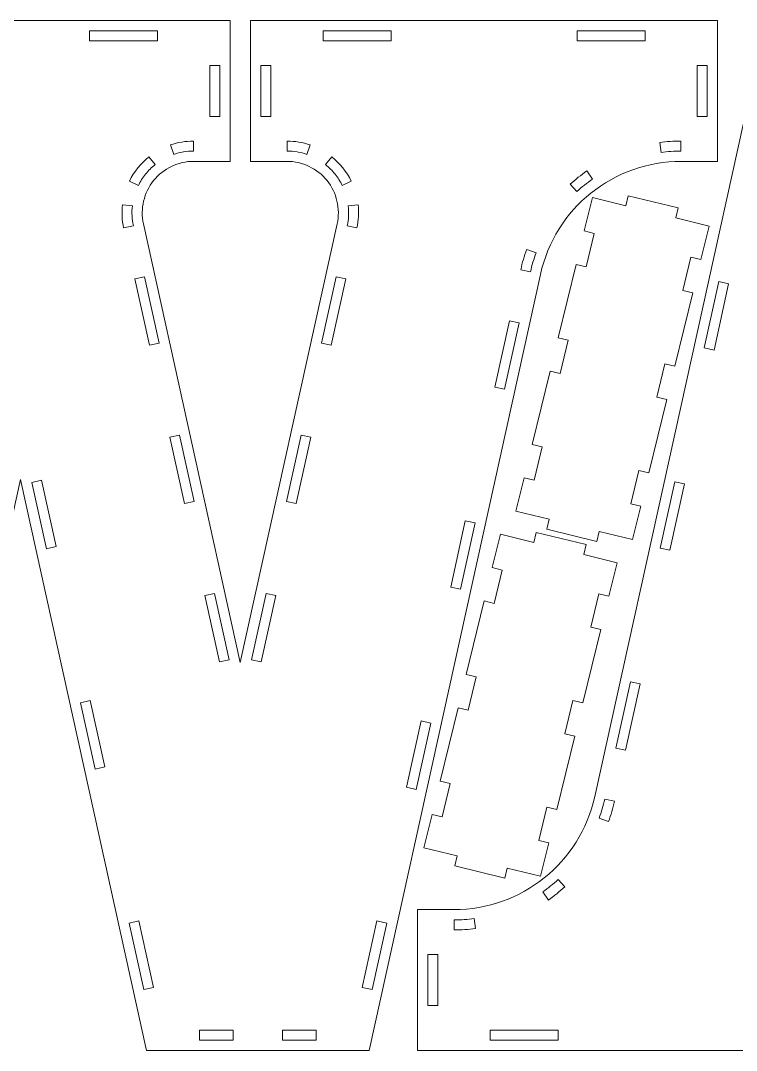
# Model space of a CAD drawing. Header units: millimetres. Extents: x -375 to 375, y -739 to 739.
# Drawn here: x -171.5 to 37, y -429.9 to -129.9 of the extents above; entities that cross this region are included whole.
import ezdxf

# ---------------------------------------------------------------- set-up
doc = ezdxf.new("R2010")
doc.units = ezdxf.units.MM
doc.header["$MEASUREMENT"] = 0
doc.layers.add('Camada 1', color=7, linetype='Continuous')

msp = doc.modelspace()

# ---------------------------------------------------------------- linework, layer by layer
at = {"layer": 'Camada 1', "color": 250, "lineweight": 20}
for points, knots in [([(-235.5279, -316.9664), (-235.5279, -316.9664), (-207.3209, -189.1781), (-207.3209, -189.1781), (-207.3209, -189.1781), (-206.3452, -184.7577), (-207.4393, -180.0799), (-210.2744, -176.5509), (-210.2744, -176.5509), (-213.1214, -173.0069), (-217.4222, -170.945), (-221.9682, -170.945), (-221.9682, -170.945), (-221.9682, -170.945), (-232.5279, -170.945), (-232.5279, -170.945), (-232.5279, -170.945), (-232.5279, -170.945), (-232.5279, -129.945), (-232.5279, -129.945), (-232.5279, -129.945), (-232.5279, -129.945), (-110.5281, -129.945), (-110.5281, -129.945), (-110.5281, -129.945), (-110.5281, -129.945), (-110.5281, -170.945), (-110.5281, -170.945), (-110.5281, -170.945), (-110.5281, -170.945), (-121.0878, -170.945), (-121.0878, -170.945), (-121.0878, -170.945), (-125.6337, -170.945), (-129.9346, -173.0067), (-132.7816, -176.5507), (-132.7816, -176.5507), (-135.6166, -180.0799), (-136.7109, -184.7576), (-135.7351, -189.1781), (-135.7351, -189.1781), (-135.7351, -189.1781), (-107.5281, -316.9664), (-107.5281, -316.9664), (-107.5281, -316.9664), (-107.5281, -316.9664), (-79.321, -189.1781), (-79.321, -189.1781), (-79.321, -189.1781), (-78.3453, -184.7577), (-79.4394, -180.0799), (-82.2745, -176.5509), (-82.2745, -176.5509), (-85.1215, -173.0069), (-89.4223, -170.945), (-93.9683, -170.945), (-93.9683, -170.945), (-93.9683, -170.945), (-104.5281, -170.945), (-104.5281, -170.945), (-104.5281, -170.945), (-104.5281, -170.945), (-104.5281, -129.945), (-104.5281, -129.945), (-104.5281, -129.945), (-104.5281, -129.945), (31.4718, -129.945), (31.4718, -129.945), (31.4718, -129.945), (31.4718, -129.945), (31.4718, -170.945), (31.4718, -170.945), (31.4718, -170.945), (31.4718, -170.945), (20.9121, -170.945), (20.9121, -170.945), (20.9121, -170.945), (1.2041, -170.945), (-15.8527, -184.6472), (-20.1006, -203.892), (-20.1006, -203.892), (-20.1006, -203.892), (-69.9977, -429.9447), (-69.9977, -429.9447), (-69.9977, -429.9447), (-69.9977, -429.9447), (-134.8176, -429.9447), (-134.8176, -429.9447), (-134.8176, -429.9447), (-134.8176, -429.9447), (-171.528, -263.6334), (-171.528, -263.6334), (-171.528, -263.6334), (-171.528, -263.6334), (-208.2384, -429.9447), (-208.2384, -429.9447), (-208.2384, -429.9447), (-208.2384, -429.9447), (-273.0583, -429.9447), (-273.0583, -429.9447), (-273.0583, -429.9447), (-273.0583, -429.9447), (-322.9555, -203.892), (-322.9555, -203.892), (-322.9555, -203.892), (-327.2034, -184.6473), (-344.2601, -170.945), (-363.9681, -170.945), (-363.9681, -170.945), (-363.9681, -170.945), (-374.5278, -170.945), (-374.5278, -170.945), (-374.5278, -170.945), (-374.5278, -170.945), (-374.5278, -129.945), (-374.5278, -129.945), (-374.5278, -129.945), (-374.5278, -129.945), (-238.5279, -129.945), (-238.5279, -129.945), (-238.5279, -129.945), (-238.5279, -129.945), (-238.5279, -170.945), (-238.5279, -170.945), (-238.5279, -170.945), (-238.5279, -170.945), (-249.0876, -170.945), (-249.0876, -170.945), (-249.0876, -170.945), (-253.6335, -170.945), (-257.9345, -173.0067), (-260.7815, -176.5507), (-260.7815, -176.5507), (-263.6165, -180.0799), (-264.7108, -184.7576), (-263.735, -189.1781), (-263.735, -189.1781), (-263.735, -189.1781), (-235.5279, -316.9664), (-235.5279, -316.9664)], [0, 0, 0, 0, 0.02777778, 0.02777778, 0.02777778, 0.02777778, 0.05555556, 0.05555556, 0.05555556, 0.05555556, 0.08333333, 0.08333333, 0.08333333, 0.08333333, 0.11111111, 0.11111111, 0.11111111, 0.11111111, 0.13888889, 0.13888889, 0.13888889, 0.13888889, 0.16666667, 0.16666667, 0.16666667, 0.16666667, 0.19444444, 0.19444444, 0.19444444, 0.19444444, 0.22222222, 0.22222222, 0.22222222, 0.22222222, 0.25, 0.25, 0.25, 0.25, 0.27777778, 0.27777778, 0.27777778, 0.27777778, 0.30555556, 0.30555556, 0.30555556, 0.30555556, 0.33333333, 0.33333333, 0.33333333, 0.33333333, 0.36111111, 0.36111111, 0.36111111, 0.36111111, 0.38888889, 0.38888889, 0.38888889, 0.38888889, 0.41666667, 0.41666667, 0.41666667, 0.41666667, 0.44444444, 0.44444444, 0.44444444, 0.44444444, 0.47222222, 0.47222222, 0.47222222, 0.47222222, 0.5, 0.5, 0.5, 0.5, 0.52777778, 0.52777778, 0.52777778, 0.52777778, 0.55555556, 0.55555556, 0.55555556, 0.55555556, 0.58333333, 0.58333333, 0.58333333, 0.58333333, 0.61111111, 0.61111111, 0.61111111, 0.61111111, 0.63888889, 0.63888889, 0.63888889, 0.63888889, 0.66666667, 0.66666667, 0.66666667, 0.66666667, 0.69444444, 0.69444444, 0.69444444, 0.69444444, 0.72222222, 0.72222222, 0.72222222, 0.72222222, 0.75, 0.75, 0.75, 0.75, 0.77777778, 0.77777778, 0.77777778, 0.77777778, 0.80555556, 0.80555556, 0.80555556, 0.80555556, 0.83333333, 0.83333333, 0.83333333, 0.83333333, 0.86111111, 0.86111111, 0.86111111, 0.86111111, 0.88888889, 0.88888889, 0.88888889, 0.88888889, 0.91666667, 0.91666667, 0.91666667, 0.91666667, 0.94444444, 0.94444444, 0.94444444, 0.94444444, 1, 1, 1, 1]), ([(211.1338, -242.9232), (211.1338, -242.9232), (182.9268, -370.7115), (182.9268, -370.7115), (182.9268, -370.7115), (181.9511, -375.1319), (183.0452, -379.8097), (185.8803, -383.3387), (185.8803, -383.3387), (188.7273, -386.8827), (193.0281, -388.9446), (197.5741, -388.9446), (197.5741, -388.9446), (197.5741, -388.9446), (208.1338, -388.9446), (208.1338, -388.9446), (208.1338, -388.9446), (208.1338, -388.9446), (208.1338, -429.9446), (208.1338, -429.9446), (208.1338, -429.9446), (208.1338, -429.9446), (86.134, -429.9446), (86.134, -429.9446), (86.134, -429.9446), (86.134, -429.9446), (86.134, -388.9446), (86.134, -388.9446), (86.134, -388.9446), (86.134, -388.9446), (96.6937, -388.9446), (96.6937, -388.9446), (96.6937, -388.9446), (101.2396, -388.9446), (105.5405, -386.8829), (108.3875, -383.3389), (108.3875, -383.3389), (111.2225, -379.8097), (112.3168, -375.132), (111.341, -370.7115), (111.341, -370.7115), (111.341, -370.7115), (83.134, -242.9232), (83.134, -242.9232), (83.134, -242.9232), (83.134, -242.9232), (54.9269, -370.7115), (54.9269, -370.7115), (54.9269, -370.7115), (53.9512, -375.1319), (55.0453, -379.8097), (57.8804, -383.3387), (57.8804, -383.3387), (60.7274, -386.8827), (65.0282, -388.9446), (69.5742, -388.9446), (69.5742, -388.9446), (69.5742, -388.9446), (80.134, -388.9446), (80.134, -388.9446), (80.134, -388.9446), (80.134, -388.9446), (80.134, -429.9446), (80.134, -429.9446), (80.134, -429.9446), (80.134, -429.9446), (-55.8659, -429.9446), (-55.8659, -429.9446), (-55.8659, -429.9446), (-55.8659, -429.9446), (-55.8659, -388.9446), (-55.8659, -388.9446), (-55.8659, -388.9446), (-55.8659, -388.9446), (-45.3062, -388.9446), (-45.3062, -388.9446), (-45.3062, -388.9446), (-25.5982, -388.9446), (-8.5414, -375.2424), (-4.2935, -355.9976), (-4.2935, -355.9976), (-4.2935, -355.9976), (45.6036, -129.9449), (45.6036, -129.9449), (45.6036, -129.9449), (45.6036, -129.9449), (110.4235, -129.9449), (110.4235, -129.9449), (110.4235, -129.9449), (110.4235, -129.9449), (147.1339, -296.2562), (147.1339, -296.2562), (147.1339, -296.2562), (147.1339, -296.2562), (183.8443, -129.9449), (183.8443, -129.9449), (183.8443, -129.9449), (183.8443, -129.9449), (248.6642, -129.9449), (248.6642, -129.9449), (248.6642, -129.9449), (248.6642, -129.9449), (298.5614, -355.9976), (298.5614, -355.9976), (298.5614, -355.9976), (302.8093, -375.2423), (319.866, -388.9446), (339.574, -388.9446), (339.574, -388.9446), (339.574, -388.9446), (350.1337, -388.9446), (350.1337, -388.9446), (350.1337, -388.9446), (350.1337, -388.9446), (350.1337, -429.9446), (350.1337, -429.9446), (350.1337, -429.9446), (350.1337, -429.9446), (214.1338, -429.9446), (214.1338, -429.9446), (214.1338, -429.9446), (214.1338, -429.9446), (214.1338, -388.9446), (214.1338, -388.9446), (214.1338, -388.9446), (214.1338, -388.9446), (224.6935, -388.9446), (224.6935, -388.9446), (224.6935, -388.9446), (229.2394, -388.9446), (233.5404, -386.8829), (236.3874, -383.3389), (236.3874, -383.3389), (239.2224, -379.8097), (240.3167, -375.132), (239.3409, -370.7115), (239.3409, -370.7115), (239.3409, -370.7115), (211.1338, -242.9232), (211.1338, -242.9232)], [0, 0, 0, 0, 0.02777778, 0.02777778, 0.02777778, 0.02777778, 0.05555556, 0.05555556, 0.05555556, 0.05555556, 0.08333333, 0.08333333, 0.08333333, 0.08333333, 0.11111111, 0.11111111, 0.11111111, 0.11111111, 0.13888889, 0.13888889, 0.13888889, 0.13888889, 0.16666667, 0.16666667, 0.16666667, 0.16666667, 0.19444444, 0.19444444, 0.19444444, 0.19444444, 0.22222222, 0.22222222, 0.22222222, 0.22222222, 0.25, 0.25, 0.25, 0.25, 0.27777778, 0.27777778, 0.27777778, 0.27777778, 0.30555556, 0.30555556, 0.30555556, 0.30555556, 0.33333333, 0.33333333, 0.33333333, 0.33333333, 0.36111111, 0.36111111, 0.36111111, 0.36111111, 0.38888889, 0.38888889, 0.38888889, 0.38888889, 0.41666667, 0.41666667, 0.41666667, 0.41666667, 0.44444444, 0.44444444, 0.44444444, 0.44444444, 0.47222222, 0.47222222, 0.47222222, 0.47222222, 0.5, 0.5, 0.5, 0.5, 0.52777778, 0.52777778, 0.52777778, 0.52777778, 0.55555556, 0.55555556, 0.55555556, 0.55555556, 0.58333333, 0.58333333, 0.58333333, 0.58333333, 0.61111111, 0.61111111, 0.61111111, 0.61111111, 0.63888889, 0.63888889, 0.63888889, 0.63888889, 0.66666667, 0.66666667, 0.66666667, 0.66666667, 0.69444444, 0.69444444, 0.69444444, 0.69444444, 0.72222222, 0.72222222, 0.72222222, 0.72222222, 0.75, 0.75, 0.75, 0.75, 0.77777778, 0.77777778, 0.77777778, 0.77777778, 0.80555556, 0.80555556, 0.80555556, 0.80555556, 0.83333333, 0.83333333, 0.83333333, 0.83333333, 0.86111111, 0.86111111, 0.86111111, 0.86111111, 0.88888889, 0.88888889, 0.88888889, 0.88888889, 0.91666667, 0.91666667, 0.91666667, 0.91666667, 0.94444444, 0.94444444, 0.94444444, 0.94444444, 1, 1, 1, 1]), ([(-151.428, -132.945), (-151.428, -132.945), (-151.428, -135.845), (-151.428, -135.845), (-151.428, -135.845), (-151.428, -135.845), (-131.628, -135.845), (-131.628, -135.845), (-131.628, -135.845), (-131.628, -135.845), (-131.628, -132.945), (-131.628, -132.945), (-131.628, -132.945), (-131.628, -132.945), (-151.428, -132.945), (-151.428, -132.945)], [0, 0, 0, 0, 0.2, 0.2, 0.2, 0.2, 0.4, 0.4, 0.4, 0.4, 0.6, 0.6, 0.6, 0.6, 1, 1, 1, 1]), ([(-83.4281, -132.945), (-83.4281, -132.945), (-83.4281, -135.845), (-83.4281, -135.845), (-83.4281, -135.845), (-83.4281, -135.845), (-63.6281, -135.845), (-63.6281, -135.845), (-63.6281, -135.845), (-63.6281, -135.845), (-63.6281, -132.945), (-63.6281, -132.945), (-63.6281, -132.945), (-63.6281, -132.945), (-83.4281, -132.945), (-83.4281, -132.945)], [0, 0, 0, 0, 0.2, 0.2, 0.2, 0.2, 0.4, 0.4, 0.4, 0.4, 0.6, 0.6, 0.6, 0.6, 1, 1, 1, 1]), ([(-9.4282, -132.945), (-9.4282, -132.945), (-9.4282, -135.845), (-9.4282, -135.845), (-9.4282, -135.845), (-9.4282, -135.845), (10.3718, -135.845), (10.3718, -135.845), (10.3718, -135.845), (10.3718, -135.845), (10.3718, -132.945), (10.3718, -132.945), (10.3718, -132.945), (10.3718, -132.945), (-9.4282, -132.945), (-9.4282, -132.945)], [0, 0, 0, 0, 0.2, 0.2, 0.2, 0.2, 0.4, 0.4, 0.4, 0.4, 0.6, 0.6, 0.6, 0.6, 1, 1, 1, 1]), ([(-113.5281, -143.045), (-113.5281, -143.045), (-116.4281, -143.045), (-116.4281, -143.045), (-116.4281, -143.045), (-116.4281, -143.045), (-116.4281, -157.845), (-116.4281, -157.845), (-116.4281, -157.845), (-116.4281, -157.845), (-113.5281, -157.845), (-113.5281, -157.845), (-113.5281, -157.845), (-113.5281, -157.845), (-113.5281, -143.045), (-113.5281, -143.045)], [0, 0, 0, 0, 0.2, 0.2, 0.2, 0.2, 0.4, 0.4, 0.4, 0.4, 0.6, 0.6, 0.6, 0.6, 1, 1, 1, 1]), ([(-101.5281, -157.845), (-101.5281, -157.845), (-98.6281, -157.845), (-98.6281, -157.845), (-98.6281, -157.845), (-98.6281, -157.845), (-98.6281, -143.045), (-98.6281, -143.045), (-98.6281, -143.045), (-98.6281, -143.045), (-101.5281, -143.045), (-101.5281, -143.045), (-101.5281, -143.045), (-101.5281, -143.045), (-101.5281, -157.845), (-101.5281, -157.845)], [0, 0, 0, 0, 0.2, 0.2, 0.2, 0.2, 0.4, 0.4, 0.4, 0.4, 0.6, 0.6, 0.6, 0.6, 1, 1, 1, 1]), ([(28.4718, -143.045), (28.4718, -143.045), (25.5718, -143.045), (25.5718, -143.045), (25.5718, -143.045), (25.5718, -143.045), (25.5718, -157.845), (25.5718, -157.845), (25.5718, -157.845), (25.5718, -157.845), (28.4718, -157.845), (28.4718, -157.845), (28.4718, -157.845), (28.4718, -157.845), (28.4718, -143.045), (28.4718, -143.045)], [0, 0, 0, 0, 0.2, 0.2, 0.2, 0.2, 0.4, 0.4, 0.4, 0.4, 0.6, 0.6, 0.6, 0.6, 1, 1, 1, 1]), ([(-121.1878, -167.9457), (-121.1878, -167.9457), (-121.1878, -165.0452), (-121.1878, -165.0452), (-121.1878, -165.0452), (-123.4579, -165.0561), (-125.7148, -165.4377), (-127.8624, -166.1735), (-127.8624, -166.1735), (-127.8624, -166.1735), (-126.9091, -168.9127), (-126.9091, -168.9127), (-126.9091, -168.9127), (-125.0871, -168.2899), (-123.1573, -167.9566), (-121.1878, -167.9457)], [0, 0, 0, 0, 0.2, 0.2, 0.2, 0.2, 0.4, 0.4, 0.4, 0.4, 0.6, 0.6, 0.6, 0.6, 1, 1, 1, 1]), ([(-88.147, -168.9127), (-88.147, -168.9127), (-87.1937, -166.1735), (-87.1937, -166.1735), (-87.1937, -166.1735), (-89.3413, -165.4377), (-91.5982, -165.0561), (-93.8684, -165.0452), (-93.8684, -165.0452), (-93.8684, -165.0452), (-93.8684, -167.9457), (-93.8684, -167.9457), (-93.8684, -167.9457), (-91.8989, -167.9566), (-89.9689, -168.2898), (-88.147, -168.9127)], [0, 0, 0, 0, 0.2, 0.2, 0.2, 0.2, 0.4, 0.4, 0.4, 0.4, 0.6, 0.6, 0.6, 0.6, 1, 1, 1, 1]), ([(20.8121, -167.9461), (20.8121, -167.9461), (20.8121, -165.0451), (20.8121, -165.0451), (20.8121, -165.0451), (18.7482, -165.0494), (16.685, -165.1872), (14.6388, -165.4576), (14.6388, -165.4576), (14.6388, -165.4576), (15.0243, -168.3296), (15.0243, -168.3296), (15.0243, -168.3296), (16.9232, -168.0802), (18.8554, -167.9504), (20.8121, -167.9461)], [0, 0, 0, 0, 0.2, 0.2, 0.2, 0.2, 0.4, 0.4, 0.4, 0.4, 0.6, 0.6, 0.6, 0.6, 1, 1, 1, 1]), ([(-132.3406, -171.8964), (-132.3406, -171.8964), (-134.1411, -169.6227), (-134.1411, -169.6227), (-134.1411, -169.6227), (-136.5377, -171.5393), (-138.4849, -173.9632), (-139.8399, -176.7166), (-139.8399, -176.7166), (-139.8399, -176.7166), (-137.2315, -177.9847), (-137.2315, -177.9847), (-137.2315, -177.9847), (-136.656, -176.8175), (-135.9508, -175.7056), (-135.1204, -174.6719), (-135.1204, -174.6719), (-134.29, -173.6382), (-133.3563, -172.7099), (-132.3406, -171.8964)], [0, 0, 0, 0, 0.16666667, 0.16666667, 0.16666667, 0.16666667, 0.33333333, 0.33333333, 0.33333333, 0.33333333, 0.5, 0.5, 0.5, 0.5, 0.66666667, 0.66666667, 0.66666667, 0.66666667, 1, 1, 1, 1]), ([(-77.8246, -177.9847), (-77.8246, -177.9847), (-75.2162, -176.7166), (-75.2162, -176.7166), (-75.2162, -176.7166), (-76.5712, -173.9632), (-78.5184, -171.5393), (-80.915, -169.6227), (-80.915, -169.6227), (-80.915, -169.6227), (-82.7156, -171.8964), (-82.7156, -171.8964), (-82.7156, -171.8964), (-81.6999, -172.7099), (-80.7661, -173.6383), (-79.9357, -174.672), (-79.9357, -174.672), (-79.1053, -175.7057), (-78.4001, -176.8175), (-77.8246, -177.9847)], [0, 0, 0, 0, 0.16666667, 0.16666667, 0.16666667, 0.16666667, 0.33333333, 0.33333333, 0.33333333, 0.33333333, 0.5, 0.5, 0.5, 0.5, 0.66666667, 0.66666667, 0.66666667, 0.66666667, 1, 1, 1, 1]), ([(-4.9506, -176.1202), (-4.9506, -176.1202), (-6.6124, -173.7428), (-6.6124, -173.7428), (-6.6124, -173.7428), (-8.3015, -174.9289), (-9.9136, -176.2239), (-11.4358, -177.6177), (-11.4358, -177.6177), (-11.4358, -177.6177), (-9.4725, -179.7528), (-9.4725, -179.7528), (-9.4725, -179.7528), (-8.0446, -178.4464), (-6.5341, -177.2328), (-4.9506, -176.1202)], [0, 0, 0, 0, 0.2, 0.2, 0.2, 0.2, 0.4, 0.4, 0.4, 0.4, 0.6, 0.6, 0.6, 0.6, 1, 1, 1, 1]), ([(29.0355, -189.8144), (29.0355, -189.8144), (19.3204, -187.4444), (19.3204, -187.4444), (19.3204, -187.4444), (19.3204, -187.4444), (20.0314, -184.5299), (20.0314, -184.5299), (20.0314, -184.5299), (20.0314, -184.5299), (5.4588, -180.975), (5.4588, -180.975), (5.4588, -180.975), (5.4588, -180.975), (4.7478, -183.8895), (4.7478, -183.8895), (4.7478, -183.8895), (4.7478, -183.8895), (-4.9673, -181.5195), (-4.9673, -181.5195), (-4.9673, -181.5195), (-4.9673, -181.5195), (-7.3373, -191.2346), (-7.3373, -191.2346), (-7.3373, -191.2346), (-7.3373, -191.2346), (-4.4228, -191.9456), (-4.4228, -191.9456), (-4.4228, -191.9456), (-4.4228, -191.9456), (-6.7927, -201.6607), (-6.7927, -201.6607), (-6.7927, -201.6607), (-6.7927, -201.6607), (-9.7072, -200.9498), (-9.7072, -200.9498), (-9.7072, -200.9498), (-9.7072, -200.9498), (-14.9211, -222.323), (-14.9211, -222.323), (-14.9211, -222.323), (-14.9211, -222.323), (-12.0066, -223.034), (-12.0066, -223.034), (-12.0066, -223.034), (-12.0066, -223.034), (-14.3765, -232.7491), (-14.3765, -232.7491), (-14.3765, -232.7491), (-14.3765, -232.7491), (-17.2911, -232.0381), (-17.2911, -232.0381), (-17.2911, -232.0381), (-17.2911, -232.0381), (-22.505, -253.4113), (-22.505, -253.4113), (-22.505, -253.4113), (-22.505, -253.4113), (-19.5904, -254.1223), (-19.5904, -254.1223), (-19.5904, -254.1223), (-19.5904, -254.1223), (-21.9604, -263.8374), (-21.9604, -263.8374), (-21.9604, -263.8374), (-21.9604, -263.8374), (-24.8749, -263.1264), (-24.8749, -263.1264), (-24.8749, -263.1264), (-24.8749, -263.1264), (-27.2449, -272.8416), (-27.2449, -272.8416), (-27.2449, -272.8416), (-27.2449, -272.8416), (-17.5298, -275.2115), (-17.5298, -275.2115), (-17.5298, -275.2115), (-17.5298, -275.2115), (-18.2407, -278.126), (-18.2407, -278.126), (-18.2407, -278.126), (-18.2407, -278.126), (-3.6681, -281.681), (-3.6681, -281.681), (-3.6681, -281.681), (-3.6681, -281.681), (-2.9571, -278.7664), (-2.9571, -278.7664), (-2.9571, -278.7664), (-2.9571, -278.7664), (6.758, -281.1364), (6.758, -281.1364), (6.758, -281.1364), (6.758, -281.1364), (9.128, -271.4213), (9.128, -271.4213), (9.128, -271.4213), (9.128, -271.4213), (6.2134, -270.7103), (6.2134, -270.7103), (6.2134, -270.7103), (6.2134, -270.7103), (8.5834, -260.9952), (8.5834, -260.9952), (8.5834, -260.9952), (8.5834, -260.9952), (11.4979, -261.7062), (11.4979, -261.7062), (11.4979, -261.7062), (11.4979, -261.7062), (16.7118, -240.3329), (16.7118, -240.3329), (16.7118, -240.3329), (16.7118, -240.3329), (13.7973, -239.6219), (13.7973, -239.6219), (13.7973, -239.6219), (13.7973, -239.6219), (16.1672, -229.9068), (16.1672, -229.9068), (16.1672, -229.9068), (16.1672, -229.9068), (19.0818, -230.6178), (19.0818, -230.6178), (19.0818, -230.6178), (19.0818, -230.6178), (24.2956, -209.2446), (24.2956, -209.2446), (24.2956, -209.2446), (24.2956, -209.2446), (21.3811, -208.5336), (21.3811, -208.5336), (21.3811, -208.5336), (21.3811, -208.5336), (23.7511, -198.8185), (23.7511, -198.8185), (23.7511, -198.8185), (23.7511, -198.8185), (26.6656, -199.5295), (26.6656, -199.5295), (26.6656, -199.5295), (26.6656, -199.5295), (29.0355, -189.8144), (29.0355, -189.8144)], [0, 0, 0, 0, 0.02702703, 0.02702703, 0.02702703, 0.02702703, 0.05405405, 0.05405405, 0.05405405, 0.05405405, 0.08108108, 0.08108108, 0.08108108, 0.08108108, 0.10810811, 0.10810811, 0.10810811, 0.10810811, 0.13513514, 0.13513514, 0.13513514, 0.13513514, 0.16216216, 0.16216216, 0.16216216, 0.16216216, 0.18918919, 0.18918919, 0.18918919, 0.18918919, 0.21621622, 0.21621622, 0.21621622, 0.21621622, 0.24324324, 0.24324324, 0.24324324, 0.24324324, 0.27027027, 0.27027027, 0.27027027, 0.27027027, 0.2972973, 0.2972973, 0.2972973, 0.2972973, 0.32432432, 0.32432432, 0.32432432, 0.32432432, 0.35135135, 0.35135135, 0.35135135, 0.35135135, 0.37837838, 0.37837838, 0.37837838, 0.37837838, 0.40540541, 0.40540541, 0.40540541, 0.40540541, 0.43243243, 0.43243243, 0.43243243, 0.43243243, 0.45945946, 0.45945946, 0.45945946, 0.45945946, 0.48648649, 0.48648649, 0.48648649, 0.48648649, 0.51351351, 0.51351351, 0.51351351, 0.51351351, 0.54054054, 0.54054054, 0.54054054, 0.54054054, 0.56756757, 0.56756757, 0.56756757, 0.56756757, 0.59459459, 0.59459459, 0.59459459, 0.59459459, 0.62162162, 0.62162162, 0.62162162, 0.62162162, 0.64864865, 0.64864865, 0.64864865, 0.64864865, 0.67567568, 0.67567568, 0.67567568, 0.67567568, 0.7027027, 0.7027027, 0.7027027, 0.7027027, 0.72972973, 0.72972973, 0.72972973, 0.72972973, 0.75675676, 0.75675676, 0.75675676, 0.75675676, 0.78378378, 0.78378378, 0.78378378, 0.78378378, 0.81081081, 0.81081081, 0.81081081, 0.81081081, 0.83783784, 0.83783784, 0.83783784, 0.83783784, 0.86486486, 0.86486486, 0.86486486, 0.86486486, 0.89189189, 0.89189189, 0.89189189, 0.89189189, 0.91891892, 0.91891892, 0.91891892, 0.91891892, 0.94594595, 0.94594595, 0.94594595, 0.94594595, 1, 1, 1, 1]), ([(-138.9743, -183.9314), (-138.9743, -183.9314), (-141.8547, -183.5911), (-141.8547, -183.5911), (-141.8547, -183.5911), (-142.1099, -185.8438), (-141.9957, -188.1359), (-141.5177, -190.352), (-141.5177, -190.352), (-141.5177, -190.352), (-138.6855, -189.7269), (-138.6855, -189.7269), (-138.6855, -189.7269), (-139.0993, -187.8013), (-139.1899, -185.8448), (-138.9743, -183.9314)], [0, 0, 0, 0, 0.2, 0.2, 0.2, 0.2, 0.4, 0.4, 0.4, 0.4, 0.6, 0.6, 0.6, 0.6, 1, 1, 1, 1]), ([(-76.3706, -189.7269), (-76.3706, -189.7269), (-73.5384, -190.352), (-73.5384, -190.352), (-73.5384, -190.352), (-73.0604, -188.1359), (-72.9462, -185.8439), (-73.2014, -183.5912), (-73.2014, -183.5912), (-73.2014, -183.5912), (-76.0817, -183.9314), (-76.0817, -183.9314), (-76.0817, -183.9314), (-75.8663, -185.8449), (-75.9567, -187.8013), (-76.3706, -189.7269)], [0, 0, 0, 0, 0.2, 0.2, 0.2, 0.2, 0.4, 0.4, 0.4, 0.4, 0.6, 0.6, 0.6, 0.6, 1, 1, 1, 1]), ([(-21.3854, -197.5789), (-21.3854, -197.5789), (-24.1068, -196.5834), (-24.1068, -196.5834), (-24.1068, -196.5834), (-24.8118, -198.5232), (-25.3912, -200.5082), (-25.8403, -202.5227), (-25.8403, -202.5227), (-25.8403, -202.5227), (-23.0075, -203.148), (-23.0075, -203.148), (-23.0075, -203.148), (-22.5816, -201.2382), (-22.0384, -199.3793), (-21.3854, -197.5789)], [0, 0, 0, 0, 0.2, 0.2, 0.2, 0.2, 0.4, 0.4, 0.4, 0.4, 0.6, 0.6, 0.6, 0.6, 1, 1, 1, 1]), ([(-135.4099, -204.5698), (-135.4099, -204.5698), (-138.2417, -205.1948), (-138.2417, -205.1948), (-138.2417, -205.1948), (-138.2417, -205.1948), (-133.9739, -224.5294), (-133.9739, -224.5294), (-133.9739, -224.5294), (-133.9739, -224.5294), (-131.1421, -223.9044), (-131.1421, -223.9044), (-131.1421, -223.9044), (-131.1421, -223.9044), (-135.4099, -204.5698), (-135.4099, -204.5698)], [0, 0, 0, 0, 0.2, 0.2, 0.2, 0.2, 0.4, 0.4, 0.4, 0.4, 0.6, 0.6, 0.6, 0.6, 1, 1, 1, 1]), ([(-83.914, -223.9044), (-83.914, -223.9044), (-81.0822, -224.5294), (-81.0822, -224.5294), (-81.0822, -224.5294), (-81.0822, -224.5294), (-76.8144, -205.1948), (-76.8144, -205.1948), (-76.8144, -205.1948), (-76.8144, -205.1948), (-79.6462, -204.5698), (-79.6462, -204.5698), (-79.6462, -204.5698), (-79.6462, -204.5698), (-83.914, -223.9044), (-83.914, -223.9044)], [0, 0, 0, 0, 0.2, 0.2, 0.2, 0.2, 0.4, 0.4, 0.4, 0.4, 0.6, 0.6, 0.6, 0.6, 1, 1, 1, 1]), ([(27.6243, -225.316), (27.6243, -225.316), (30.4561, -225.9411), (30.4561, -225.9411), (30.4561, -225.9411), (30.4561, -225.9411), (34.7239, -206.6065), (34.7239, -206.6065), (34.7239, -206.6065), (34.7239, -206.6065), (31.8921, -205.9815), (31.8921, -205.9815), (31.8921, -205.9815), (31.8921, -205.9815), (27.6243, -225.316), (27.6243, -225.316)], [0, 0, 0, 0, 0.2, 0.2, 0.2, 0.2, 0.4, 0.4, 0.4, 0.4, 0.6, 0.6, 0.6, 0.6, 1, 1, 1, 1]), ([(-26.2848, -217.9904), (-26.2848, -217.9904), (-29.1165, -217.3654), (-29.1165, -217.3654), (-29.1165, -217.3654), (-29.1165, -217.3654), (-33.3843, -236.7), (-33.3843, -236.7), (-33.3843, -236.7), (-33.3843, -236.7), (-30.5526, -237.325), (-30.5526, -237.325), (-30.5526, -237.325), (-30.5526, -237.325), (-26.2848, -217.9904), (-26.2848, -217.9904)], [0, 0, 0, 0, 0.2, 0.2, 0.2, 0.2, 0.4, 0.4, 0.4, 0.4, 0.6, 0.6, 0.6, 0.6, 1, 1, 1, 1]), ([(-125.2302, -250.6875), (-125.2302, -250.6875), (-128.062, -251.3125), (-128.062, -251.3125), (-128.062, -251.3125), (-128.062, -251.3125), (-123.7943, -270.6471), (-123.7943, -270.6471), (-123.7943, -270.6471), (-123.7943, -270.6471), (-120.9625, -270.0221), (-120.9625, -270.0221), (-120.9625, -270.0221), (-120.9625, -270.0221), (-125.2302, -250.6875), (-125.2302, -250.6875)], [0, 0, 0, 0, 0.2, 0.2, 0.2, 0.2, 0.4, 0.4, 0.4, 0.4, 0.6, 0.6, 0.6, 0.6, 1, 1, 1, 1]), ([(-94.0937, -270.0221), (-94.0937, -270.0221), (-91.2619, -270.6471), (-91.2619, -270.6471), (-91.2619, -270.6471), (-91.2619, -270.6471), (-86.9941, -251.3125), (-86.9941, -251.3125), (-86.9941, -251.3125), (-86.9941, -251.3125), (-89.8259, -250.6875), (-89.8259, -250.6875), (-89.8259, -250.6875), (-89.8259, -250.6875), (-94.0937, -270.0221), (-94.0937, -270.0221)], [0, 0, 0, 0, 0.2, 0.2, 0.2, 0.2, 0.4, 0.4, 0.4, 0.4, 0.6, 0.6, 0.6, 0.6, 1, 1, 1, 1]), ([(-164.0055, -283.7947), (-164.0055, -283.7947), (-161.1737, -283.1697), (-161.1737, -283.1697), (-161.1737, -283.1697), (-161.1737, -283.1697), (-165.4415, -263.8352), (-165.4415, -263.8352), (-165.4415, -263.8352), (-165.4415, -263.8352), (-168.2733, -264.4603), (-168.2733, -264.4603), (-168.2733, -264.4603), (-168.2733, -264.4603), (-164.0055, -283.7947), (-164.0055, -283.7947)], [0, 0, 0, 0, 0.2, 0.2, 0.2, 0.2, 0.4, 0.4, 0.4, 0.4, 0.6, 0.6, 0.6, 0.6, 1, 1, 1, 1]), ([(14.7575, -283.6076), (14.7575, -283.6076), (17.5893, -284.2326), (17.5893, -284.2326), (17.5893, -284.2326), (17.5893, -284.2326), (21.8571, -264.8981), (21.8571, -264.8981), (21.8571, -264.8981), (21.8571, -264.8981), (19.0253, -264.2731), (19.0253, -264.2731), (19.0253, -264.2731), (19.0253, -264.2731), (14.7575, -283.6076), (14.7575, -283.6076)], [0, 0, 0, 0, 0.2, 0.2, 0.2, 0.2, 0.4, 0.4, 0.4, 0.4, 0.6, 0.6, 0.6, 0.6, 1, 1, 1, 1]), ([(-39.1516, -276.282), (-39.1516, -276.282), (-41.9834, -275.657), (-41.9834, -275.657), (-41.9834, -275.657), (-41.9834, -275.657), (-46.2512, -294.9915), (-46.2512, -294.9915), (-46.2512, -294.9915), (-46.2512, -294.9915), (-43.4194, -295.6165), (-43.4194, -295.6165), (-43.4194, -295.6165), (-43.4194, -295.6165), (-39.1516, -276.282), (-39.1516, -276.282)], [0, 0, 0, 0, 0.2, 0.2, 0.2, 0.2, 0.4, 0.4, 0.4, 0.4, 0.6, 0.6, 0.6, 0.6, 1, 1, 1, 1]), ([(2.2244, -287.8866), (2.2244, -287.8866), (-7.4907, -285.5166), (-7.4907, -285.5166), (-7.4907, -285.5166), (-7.4907, -285.5166), (-6.7797, -282.6021), (-6.7797, -282.6021), (-6.7797, -282.6021), (-6.7797, -282.6021), (-21.3523, -279.0472), (-21.3523, -279.0472), (-21.3523, -279.0472), (-21.3523, -279.0472), (-22.0633, -281.9617), (-22.0633, -281.9617), (-22.0633, -281.9617), (-22.0633, -281.9617), (-31.7784, -279.5917), (-31.7784, -279.5917), (-31.7784, -279.5917), (-31.7784, -279.5917), (-34.1484, -289.3068), (-34.1484, -289.3068), (-34.1484, -289.3068), (-34.1484, -289.3068), (-31.2339, -290.0178), (-31.2339, -290.0178), (-31.2339, -290.0178), (-31.2339, -290.0178), (-33.6038, -299.7329), (-33.6038, -299.7329), (-33.6038, -299.7329), (-33.6038, -299.7329), (-36.5183, -299.022), (-36.5183, -299.022), (-36.5183, -299.022), (-36.5183, -299.022), (-41.7322, -320.3952), (-41.7322, -320.3952), (-41.7322, -320.3952), (-41.7322, -320.3952), (-38.8177, -321.1062), (-38.8177, -321.1062), (-38.8177, -321.1062), (-38.8177, -321.1062), (-41.1876, -330.8213), (-41.1876, -330.8213), (-41.1876, -330.8213), (-41.1876, -330.8213), (-44.1022, -330.1103), (-44.1022, -330.1103), (-44.1022, -330.1103), (-44.1022, -330.1103), (-49.3161, -351.4835), (-49.3161, -351.4835), (-49.3161, -351.4835), (-49.3161, -351.4835), (-46.4015, -352.1945), (-46.4015, -352.1945), (-46.4015, -352.1945), (-46.4015, -352.1945), (-48.7715, -361.9096), (-48.7715, -361.9096), (-48.7715, -361.9096), (-48.7715, -361.9096), (-51.686, -361.1986), (-51.686, -361.1986), (-51.686, -361.1986), (-51.686, -361.1986), (-54.056, -370.9138), (-54.056, -370.9138), (-54.056, -370.9138), (-54.056, -370.9138), (-44.3409, -373.2837), (-44.3409, -373.2837), (-44.3409, -373.2837), (-44.3409, -373.2837), (-45.0518, -376.1982), (-45.0518, -376.1982), (-45.0518, -376.1982), (-45.0518, -376.1982), (-30.4792, -379.7532), (-30.4792, -379.7532), (-30.4792, -379.7532), (-30.4792, -379.7532), (-29.7682, -376.8386), (-29.7682, -376.8386), (-29.7682, -376.8386), (-29.7682, -376.8386), (-20.0531, -379.2086), (-20.0531, -379.2086), (-20.0531, -379.2086), (-20.0531, -379.2086), (-17.6831, -369.4935), (-17.6831, -369.4935), (-17.6831, -369.4935), (-17.6831, -369.4935), (-20.5977, -368.7825), (-20.5977, -368.7825), (-20.5977, -368.7825), (-20.5977, -368.7825), (-18.2277, -359.0674), (-18.2277, -359.0674), (-18.2277, -359.0674), (-18.2277, -359.0674), (-15.3132, -359.7784), (-15.3132, -359.7784), (-15.3132, -359.7784), (-15.3132, -359.7784), (-10.0993, -338.4051), (-10.0993, -338.4051), (-10.0993, -338.4051), (-10.0993, -338.4051), (-13.0138, -337.6941), (-13.0138, -337.6941), (-13.0138, -337.6941), (-13.0138, -337.6941), (-10.6439, -327.979), (-10.6439, -327.979), (-10.6439, -327.979), (-10.6439, -327.979), (-7.7293, -328.69), (-7.7293, -328.69), (-7.7293, -328.69), (-7.7293, -328.69), (-2.5155, -307.3168), (-2.5155, -307.3168), (-2.5155, -307.3168), (-2.5155, -307.3168), (-5.43, -306.6058), (-5.43, -306.6058), (-5.43, -306.6058), (-5.43, -306.6058), (-3.06, -296.8907), (-3.06, -296.8907), (-3.06, -296.8907), (-3.06, -296.8907), (-0.1455, -297.6017), (-0.1455, -297.6017), (-0.1455, -297.6017), (-0.1455, -297.6017), (2.2244, -287.8866), (2.2244, -287.8866)], [0, 0, 0, 0, 0.02702703, 0.02702703, 0.02702703, 0.02702703, 0.05405405, 0.05405405, 0.05405405, 0.05405405, 0.08108108, 0.08108108, 0.08108108, 0.08108108, 0.10810811, 0.10810811, 0.10810811, 0.10810811, 0.13513514, 0.13513514, 0.13513514, 0.13513514, 0.16216216, 0.16216216, 0.16216216, 0.16216216, 0.18918919, 0.18918919, 0.18918919, 0.18918919, 0.21621622, 0.21621622, 0.21621622, 0.21621622, 0.24324324, 0.24324324, 0.24324324, 0.24324324, 0.27027027, 0.27027027, 0.27027027, 0.27027027, 0.2972973, 0.2972973, 0.2972973, 0.2972973, 0.32432432, 0.32432432, 0.32432432, 0.32432432, 0.35135135, 0.35135135, 0.35135135, 0.35135135, 0.37837838, 0.37837838, 0.37837838, 0.37837838, 0.40540541, 0.40540541, 0.40540541, 0.40540541, 0.43243243, 0.43243243, 0.43243243, 0.43243243, 0.45945946, 0.45945946, 0.45945946, 0.45945946, 0.48648649, 0.48648649, 0.48648649, 0.48648649, 0.51351351, 0.51351351, 0.51351351, 0.51351351, 0.54054054, 0.54054054, 0.54054054, 0.54054054, 0.56756757, 0.56756757, 0.56756757, 0.56756757, 0.59459459, 0.59459459, 0.59459459, 0.59459459, 0.62162162, 0.62162162, 0.62162162, 0.62162162, 0.64864865, 0.64864865, 0.64864865, 0.64864865, 0.67567568, 0.67567568, 0.67567568, 0.67567568, 0.7027027, 0.7027027, 0.7027027, 0.7027027, 0.72972973, 0.72972973, 0.72972973, 0.72972973, 0.75675676, 0.75675676, 0.75675676, 0.75675676, 0.78378378, 0.78378378, 0.78378378, 0.78378378, 0.81081081, 0.81081081, 0.81081081, 0.81081081, 0.83783784, 0.83783784, 0.83783784, 0.83783784, 0.86486486, 0.86486486, 0.86486486, 0.86486486, 0.89189189, 0.89189189, 0.89189189, 0.89189189, 0.91891892, 0.91891892, 0.91891892, 0.91891892, 0.94594595, 0.94594595, 0.94594595, 0.94594595, 1, 1, 1, 1]), ([(-115.0506, -296.8051), (-115.0506, -296.8051), (-117.8824, -297.4301), (-117.8824, -297.4301), (-117.8824, -297.4301), (-117.8824, -297.4301), (-113.6146, -316.7647), (-113.6146, -316.7647), (-113.6146, -316.7647), (-113.6146, -316.7647), (-110.7828, -316.1396), (-110.7828, -316.1396), (-110.7828, -316.1396), (-110.7828, -316.1396), (-115.0506, -296.8051), (-115.0506, -296.8051)], [0, 0, 0, 0, 0.2, 0.2, 0.2, 0.2, 0.4, 0.4, 0.4, 0.4, 0.6, 0.6, 0.6, 0.6, 1, 1, 1, 1]), ([(-104.2734, -316.1396), (-104.2734, -316.1396), (-101.4416, -316.7647), (-101.4416, -316.7647), (-101.4416, -316.7647), (-101.4416, -316.7647), (-97.1738, -297.4301), (-97.1738, -297.4301), (-97.1738, -297.4301), (-97.1738, -297.4301), (-100.0056, -296.8051), (-100.0056, -296.8051), (-100.0056, -296.8051), (-100.0056, -296.8051), (-104.2734, -316.1396), (-104.2734, -316.1396)], [0, 0, 0, 0, 0.2, 0.2, 0.2, 0.2, 0.4, 0.4, 0.4, 0.4, 0.6, 0.6, 0.6, 0.6, 1, 1, 1, 1]), ([(1.8907, -341.8992), (1.8907, -341.8992), (4.7224, -342.5242), (4.7224, -342.5242), (4.7224, -342.5242), (4.7224, -342.5242), (8.9902, -323.1896), (8.9902, -323.1896), (8.9902, -323.1896), (8.9902, -323.1896), (6.1585, -322.5646), (6.1585, -322.5646), (6.1585, -322.5646), (6.1585, -322.5646), (1.8907, -341.8992), (1.8907, -341.8992)], [0, 0, 0, 0, 0.2, 0.2, 0.2, 0.2, 0.4, 0.4, 0.4, 0.4, 0.6, 0.6, 0.6, 0.6, 1, 1, 1, 1]), ([(-149.8339, -347.9972), (-149.8339, -347.9972), (-147.0021, -347.3722), (-147.0021, -347.3722), (-147.0021, -347.3722), (-147.0021, -347.3722), (-151.2699, -328.0376), (-151.2699, -328.0376), (-151.2699, -328.0376), (-151.2699, -328.0376), (-154.1017, -328.6626), (-154.1017, -328.6626), (-154.1017, -328.6626), (-154.1017, -328.6626), (-149.8339, -347.9972), (-149.8339, -347.9972)], [0, 0, 0, 0, 0.2, 0.2, 0.2, 0.2, 0.4, 0.4, 0.4, 0.4, 0.6, 0.6, 0.6, 0.6, 1, 1, 1, 1]), ([(-52.0184, -334.5736), (-52.0184, -334.5736), (-54.8502, -333.9485), (-54.8502, -333.9485), (-54.8502, -333.9485), (-54.8502, -333.9485), (-59.118, -353.2831), (-59.118, -353.2831), (-59.118, -353.2831), (-59.118, -353.2831), (-56.2862, -353.9081), (-56.2862, -353.9081), (-56.2862, -353.9081), (-56.2862, -353.9081), (-52.0184, -334.5736), (-52.0184, -334.5736)], [0, 0, 0, 0, 0.2, 0.2, 0.2, 0.2, 0.4, 0.4, 0.4, 0.4, 0.6, 0.6, 0.6, 0.6, 1, 1, 1, 1]), ([(-3.0087, -362.3107), (-3.0087, -362.3107), (-0.2873, -363.3062), (-0.2873, -363.3062), (-0.2873, -363.3062), (0.4177, -361.3664), (0.9971, -359.3814), (1.4462, -357.3669), (1.4462, -357.3669), (1.4462, -357.3669), (-1.3866, -356.7416), (-1.3866, -356.7416), (-1.3866, -356.7416), (-1.8125, -358.6514), (-2.3557, -360.5103), (-3.0087, -362.3107)], [0, 0, 0, 0, 0.2, 0.2, 0.2, 0.2, 0.4, 0.4, 0.4, 0.4, 0.6, 0.6, 0.6, 0.6, 1, 1, 1, 1]), ([(-19.4435, -383.7694), (-19.4435, -383.7694), (-17.7817, -386.1468), (-17.7817, -386.1468), (-17.7817, -386.1468), (-16.0926, -384.9607), (-14.4805, -383.6657), (-12.9583, -382.2719), (-12.9583, -382.2719), (-12.9583, -382.2719), (-14.9216, -380.1368), (-14.9216, -380.1368), (-14.9216, -380.1368), (-16.3495, -381.4432), (-17.86, -382.6568), (-19.4435, -383.7694)], [0, 0, 0, 0, 0.2, 0.2, 0.2, 0.2, 0.4, 0.4, 0.4, 0.4, 0.6, 0.6, 0.6, 0.6, 1, 1, 1, 1]), ([(-135.6623, -412.1996), (-135.6623, -412.1996), (-132.8305, -411.5746), (-132.8305, -411.5746), (-132.8305, -411.5746), (-132.8305, -411.5746), (-137.0983, -392.24), (-137.0983, -392.24), (-137.0983, -392.24), (-137.0983, -392.24), (-139.9301, -392.865), (-139.9301, -392.865), (-139.9301, -392.865), (-139.9301, -392.865), (-135.6623, -412.1996), (-135.6623, -412.1996)], [0, 0, 0, 0, 0.2, 0.2, 0.2, 0.2, 0.4, 0.4, 0.4, 0.4, 0.6, 0.6, 0.6, 0.6, 1, 1, 1, 1]), ([(-67.7171, -392.24), (-67.7171, -392.24), (-71.9849, -411.5746), (-71.9849, -411.5746), (-71.9849, -411.5746), (-71.9849, -411.5746), (-69.153, -412.1997), (-69.153, -412.1997), (-69.153, -412.1997), (-69.153, -412.1997), (-64.8852, -392.8651), (-64.8852, -392.8651), (-64.8852, -392.8651), (-64.8852, -392.8651), (-67.7171, -392.24), (-67.7171, -392.24)], [0, 0, 0, 0, 0.2, 0.2, 0.2, 0.2, 0.4, 0.4, 0.4, 0.4, 0.6, 0.6, 0.6, 0.6, 1, 1, 1, 1]), ([(-45.2062, -391.9435), (-45.2062, -391.9435), (-45.2062, -394.8445), (-45.2062, -394.8445), (-45.2062, -394.8445), (-43.1423, -394.8402), (-41.0791, -394.7024), (-39.0329, -394.432), (-39.0329, -394.432), (-39.0329, -394.432), (-39.4184, -391.56), (-39.4184, -391.56), (-39.4184, -391.56), (-41.3173, -391.8094), (-43.2495, -391.9392), (-45.2062, -391.9435)], [0, 0, 0, 0, 0.2, 0.2, 0.2, 0.2, 0.4, 0.4, 0.4, 0.4, 0.6, 0.6, 0.6, 0.6, 1, 1, 1, 1]), ([(-52.8659, -416.8446), (-52.8659, -416.8446), (-49.9659, -416.8446), (-49.9659, -416.8446), (-49.9659, -416.8446), (-49.9659, -416.8446), (-49.9659, -402.0446), (-49.9659, -402.0446), (-49.9659, -402.0446), (-49.9659, -402.0446), (-52.8659, -402.0446), (-52.8659, -402.0446), (-52.8659, -402.0446), (-52.8659, -402.0446), (-52.8659, -416.8446), (-52.8659, -416.8446)], [0, 0, 0, 0, 0.2, 0.2, 0.2, 0.2, 0.4, 0.4, 0.4, 0.4, 0.6, 0.6, 0.6, 0.6, 1, 1, 1, 1]), ([(-109.5783, -426.9447), (-109.5783, -426.9447), (-109.5783, -424.0447), (-109.5783, -424.0447), (-109.5783, -424.0447), (-109.5783, -424.0447), (-119.3783, -424.0447), (-119.3783, -424.0447), (-119.3783, -424.0447), (-119.3783, -424.0447), (-119.3783, -426.9447), (-119.3783, -426.9447), (-119.3783, -426.9447), (-119.3783, -426.9447), (-109.5783, -426.9447), (-109.5783, -426.9447)], [0, 0, 0, 0, 0.2, 0.2, 0.2, 0.2, 0.4, 0.4, 0.4, 0.4, 0.6, 0.6, 0.6, 0.6, 1, 1, 1, 1]), ([(-85.4372, -426.9447), (-85.4372, -426.9447), (-85.4372, -424.0447), (-85.4372, -424.0447), (-85.4372, -424.0447), (-85.4372, -424.0447), (-95.2372, -424.0447), (-95.2372, -424.0447), (-95.2372, -424.0447), (-95.2372, -424.0447), (-95.2372, -426.9447), (-95.2372, -426.9447), (-95.2372, -426.9447), (-95.2372, -426.9447), (-85.4372, -426.9447), (-85.4372, -426.9447)], [0, 0, 0, 0, 0.2, 0.2, 0.2, 0.2, 0.4, 0.4, 0.4, 0.4, 0.6, 0.6, 0.6, 0.6, 1, 1, 1, 1]), ([(-14.9659, -426.9446), (-14.9659, -426.9446), (-14.9659, -424.0446), (-14.9659, -424.0446), (-14.9659, -424.0446), (-14.9659, -424.0446), (-34.7659, -424.0446), (-34.7659, -424.0446), (-34.7659, -424.0446), (-34.7659, -424.0446), (-34.7659, -426.9446), (-34.7659, -426.9446), (-34.7659, -426.9446), (-34.7659, -426.9446), (-14.9659, -426.9446), (-14.9659, -426.9446)], [0, 0, 0, 0, 0.2, 0.2, 0.2, 0.2, 0.4, 0.4, 0.4, 0.4, 0.6, 0.6, 0.6, 0.6, 1, 1, 1, 1])]:
    msp.add_open_spline(points, degree=3, knots=knots, dxfattribs=at)

doc.saveas('drawing.dxf')
